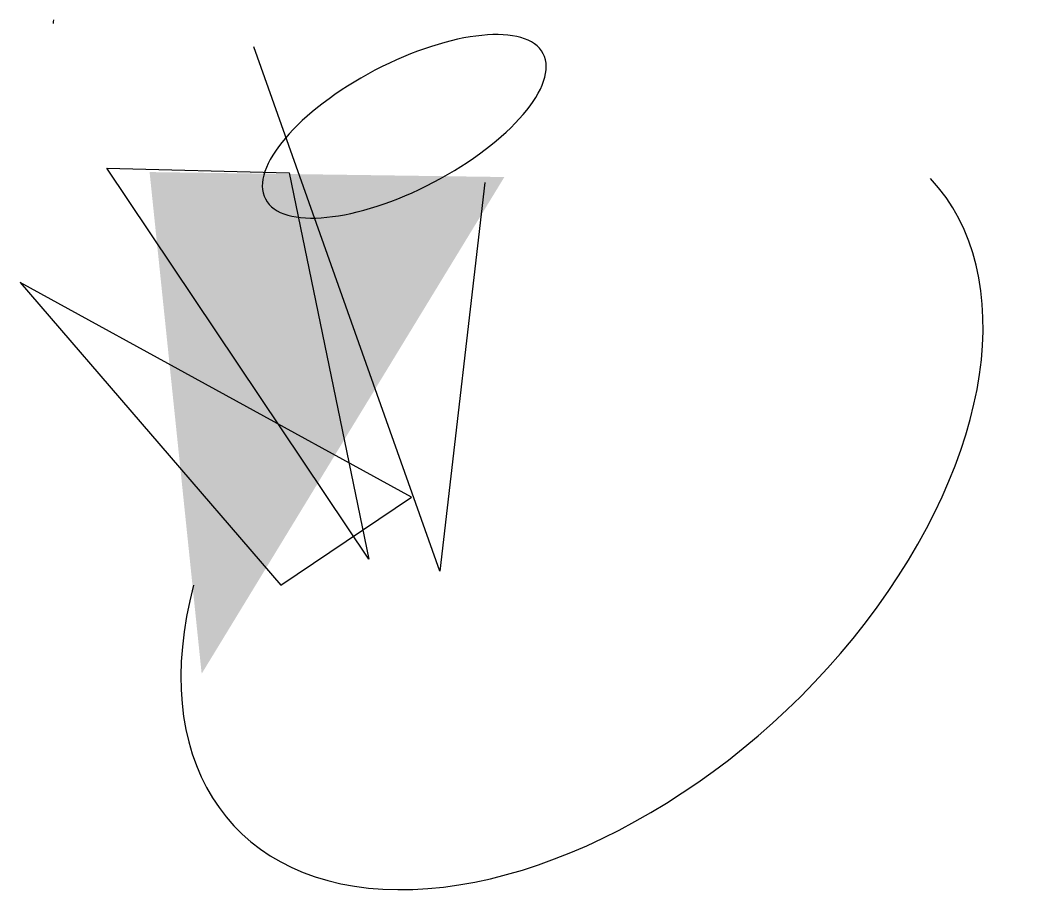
# Model space of a CAD drawing. Header units: inches. Extents: x -3420 to 10310, y -7588 to 4465.
import ezdxf

# ---------------------------------------------------------------- set-up
doc = ezdxf.new("R2010")
doc.units = ezdxf.units.IN

msp = doc.modelspace()

# ---------------------------------------------------------------- linework, layer by layer
msp.add_polyline3d([(2964, 2233, -3921), (2344, -3103, -4807), (-208, 4098, 4060)])
msp.add_ellipse((4296, -2150, 333), major_axis=(4786, 4440, -1682), ratio=0.594231, start_param=2.37146, end_param=6.283185)
msp.add_3dface([(1371, -2937, 2620), (-2229, 2432, 3189), (275, 2366, -4407)])
at = {"layer": 'cañería', "extrusion": (-0.91632, -0.684205, 0.705244)}
msp.add_ellipse((-1064, 1699, -737), major_axis=(-1876, 2928, -1968), ratio=0.54882, start_param=0.10818, end_param=6.419021, dxfattribs=at)
at = {"layer": 'MUROS', "extrusion": (0.34227, -0.654418, -0.325285)}
msp.add_arc((3037, -2638, -808), 2152, 0, 360, dxfattribs=at)
at = {"layer": 'MUROS'}
msp.add_solid([(-926, -4509), (3230, 2309), (-1641, 2377)], dxfattribs=at)
msp.add_3dface([(1955, -2086, 2845), (-3420, 861, -80), (163, -3292, -2950)], dxfattribs=at)

doc.saveas('drawing.dxf')
